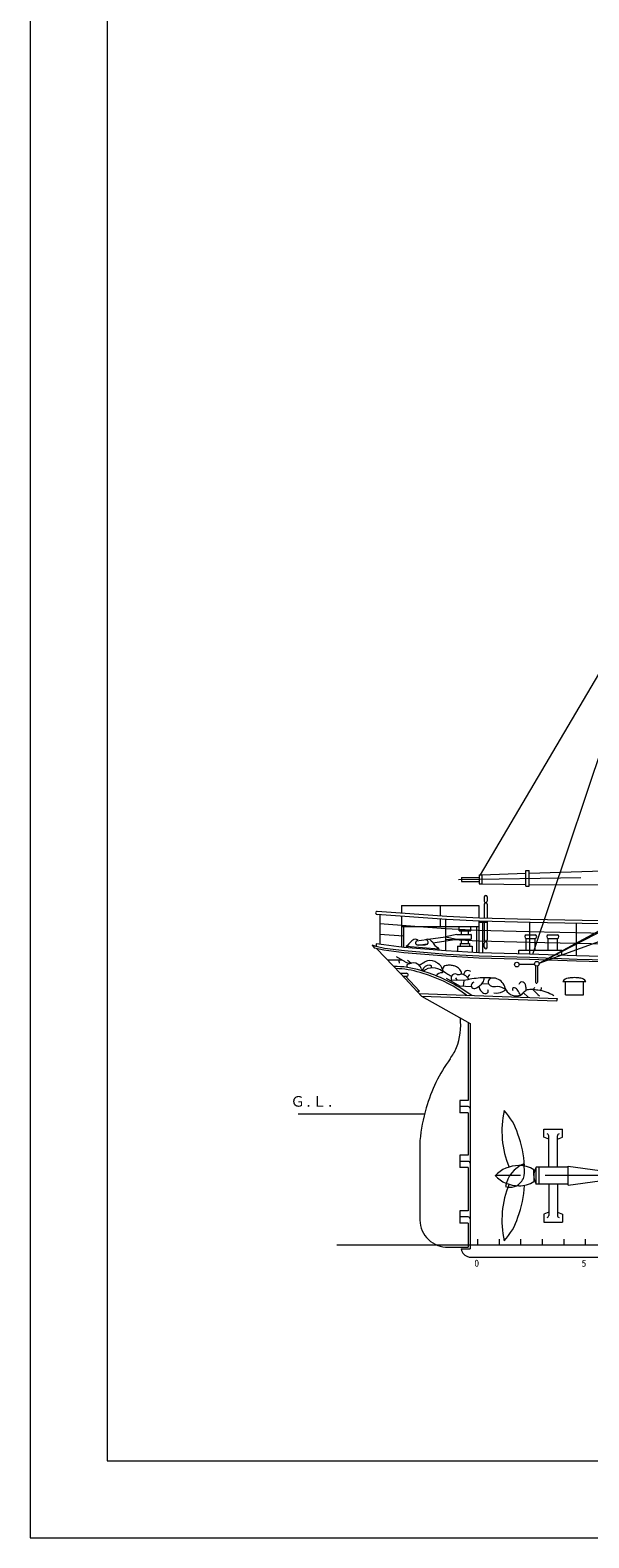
# Model space of a CAD drawing. Units: millimetres, scale not verified. Extents: x -51049 to 51051, y -29700 to 29700.
# Drawn here: x -51049 to -36541, y -29700 to 9448 of the extents above; entities that cross this region are included whole.
import ezdxf
from ezdxf.enums import TextEntityAlignment as Align

# ---------------------------------------------------------------- set-up
doc = ezdxf.new("R2010")
doc.units = ezdxf.units.MM
doc.header["$LTSCALE"] = 100
doc.linetypes.add('USER1', pattern=[50.8, 31.75, -6.35, 6.35, -6.35])
for name, color, linetype, lineweight in [('0-0_GL', 7, 'Continuous', 18), ('0-2_sunpou', 7, 'Continuous', 18), ('0-3_keijou', 7, 'Continuous', 18), ('0-4_frame', 7, 'Continuous', 18), ('0-6_center', 7, 'USER1', 18)]:
    doc.layers.add(name, color=color, linetype=linetype, lineweight=lineweight)
doc.layers.add('0-5_text', color=7, linetype='Continuous')
doc.styles.add('ＭＳ ゴシック', font='')
doc.styles.get('ＭＳ ゴシック').set_extended_font_data('MS Gothic')

msp = doc.modelspace()

# ---------------------------------------------------------------- linework, layer by layer
at = {"layer": '0-0_GL'}
msp.add_line((-44089.4, -18688.2), (-40804.2, -18688.2), dxfattribs=at)
at = {"layer": '0-2_sunpou'}
for p, q in [((-43082.6, -22092.1), (29322.2, -22092.1)), ((-39433.9, -21947.1), (-39433.9, -22092.1)), ((-38873.9, -21947.1), (-38873.9, -22092.1)), ((-38313.9, -21947.1), (-38313.9, -22092.1)), ((-37753.9, -21947.1), (-37753.9, -22092.1)), ((-37193.9, -21947.1), (-37193.9, -22092.1)), ((-36633.9, -21947.1), (-36633.9, -22092.1))]:
    msp.add_line(p, q, dxfattribs=at)
at = {"layer": '0-3_keijou'}
for p, q in [((-39353.2, -12482), (-34631, -4463.5)), ((-37994.5, -14543.8), (-34620.6, -4465.6)), ((-37833.4, -14781.8), (-9240.2, -4328.6)), ((-39390.7, -12482), (-39390.7, -12720.4)), ((-39390.7, -12482), (-39315.7, -12482)), ((-39315.7, -12482), (-38173.2, -12439.4)), ((-39315.7, -12482), (-39315.7, -12720.4)), ((-38173.4, -12369.3), (-38093.4, -12369.3)), ((-38173.4, -12779.3), (-38173.4, -12369.3)), ((-38093.4, -12779.3), (-38093.4, -12369.3)), ((-39848, -12550.3), (-39848, -12656.3)), ((-39848, -12550.3), (-39390.7, -12550.3)), ((-39848, -12656.3), (-39390.7, -12656.3)), ((-39390.7, -12720.4), (-39315.7, -12720.4)), ((-39315.7, -12720.4), (-38173.2, -12736)), ((-38173.4, -12779.3), (-38093.4, -12779.3)), ((-41409.4, -13276.7), (-41409.4, -13479.9)), ((-41409.4, -13276.7), (-39402, -13276.7)), ((-40405.7, -13276.7), (-40405.7, -13554.8)), ((-39402, -13276.7), (-39402, -13610.9)), ((-39255, -13059.2), (-39255, -13164.4)), ((-39255, -13249.2), (-39255, -13615.3)), ((-39231.5, -13214.8), (-39231.5, -13203.2)), ((-39204.8, -13214.8), (-39204.8, -13203.2)), ((-39181.3, -13059.2), (-39181.3, -13164.4)), ((-39181.3, -13249.2), (-39181.3, -13617.2)), ((-40236.5, -13645.7), (-42046.1, -13510.6)), ((-41967.8, -13516.4), (-41967.8, -14288.2)), ((-41409.4, -13558.1), (-41409.4, -14361.8)), ((-40405.7, -13633), (-40405.7, -13829.8)), ((-40259.9, -13643.9), (-40259.9, -14461)), ((-39382.3, -13690), (-40236.5, -13645.7)), ((-39402, -13689), (-39402, -14505.9)), ((-39300.6, -13692.2), (-39300.6, -14508.5)), ((-39255, -13693.4), (-39255, -14175.5)), ((-39181.3, -13695.3), (-39181.3, -14175.5)), ((-41356.7, -14080.3), (-41967.8, -14034.7)), ((-41409.4, -13829.8), (-39402, -13829.8)), ((-41356.7, -13829.8), (-41356.7, -14368.3)), ((-39965.8, -14030), (-39609.7, -14030)), ((-39909.7, -13935.7), (-39909.7, -13829.8)), ((-39909.7, -13923.2), (-39609.7, -13923.2)), ((-39909.7, -13935.7), (-39609.7, -13935.7)), ((-39849.7, -14030), (-39849.7, -13935.7)), ((-39669.7, -14030), (-39669.7, -13935.7)), ((-39609.7, -13935.7), (-39609.7, -13829.8)), ((-39589.7, -14137.3), (-39589.7, -14050)), ((-39454.7, -13829.8), (-39454.7, -14503.1)), ((-39402, -13712.3), (-39181.3, -13712.3)), ((-38167.8, -14043.1), (-37932.8, -14043.1)), ((-32455.9, -14084.2), (-38095, -13963.5)), ((-38085.6, -13723.8), (-38085.6, -14540.1)), ((-37593.6, -14043.1), (-37358.6, -14043.1)), ((-36872.3, -13747.2), (-36872.3, -14589.6)), ((-42050.7, -14402.5), (-41427.4, -15054.5)), ((-41012.6, -14195.6), (-40759.8, -14159.6)), ((-40974.3, -14308.4), (-40737.3, -14272.9)), ((-40713, -14152.9), (-40259.9, -14093.7)), ((-40588.6, -14250.6), (-39965.8, -14157.3)), ((-40432.4, -14414.1), (-40435.2, -14446.3)), ((-39965.8, -14157.3), (-39609.7, -14157.3)), ((-39949.7, -14339.6), (-39949.7, -14477.4)), ((-39879.7, -14268.2), (-39639.7, -14268.2)), ((-39879.7, -14268.2), (-39879.7, -14339.6)), ((-39849.7, -14268.2), (-39849.7, -14157.3)), ((-39669.7, -14268.2), (-39669.7, -14157.3)), ((-39639.7, -14268.2), (-39639.7, -14339.6)), ((-39255, -14365.5), (-39255, -14260.2)), ((-39231.5, -14209.8), (-39231.5, -14221.5)), ((-39204.8, -14209.8), (-39204.8, -14221.5)), ((-39181.3, -14365.5), (-39181.3, -14260.2)), ((-38354.7, -14439.1), (-37240.6, -14439.1)), ((-38354.7, -14533.1), (-38354.7, -14439.1)), ((-38167.8, -14439.1), (-38167.8, -14136.1)), ((-38167.8, -14136.1), (-37932.8, -14136.1)), ((-33048.7, -14348.9), (-38086.1, -14241.1)), ((-37932.8, -14439.1), (-37932.8, -14136.1)), ((-37593.6, -14439.1), (-37593.6, -14136.1)), ((-37593.6, -14136.1), (-37358.6, -14136.1)), ((-37358.6, -14439.1), (-37358.6, -14136.1)), ((-37240.6, -14574.6), (-37240.6, -14439.1)), ((-41394.4, -14696), (-41762.7, -14703.7)), ((-41312.1, -14743.9), (-41535.9, -14613.8)), ((-40943.9, -14833.5), (-40797.8, -14743.3)), ((-38351.1, -14804.4), (-37951.6, -14801.8)), ((-37922.5, -14845.3), (-37922.5, -15271.7)), ((-37922.5, -14845.3), (-37922.5, -15271.7)), ((-37877.5, -14851.7), (-37877.5, -15271.7)), ((-34539.6, -14739.3), (-36847.9, -14678.8)), ((-41440.4, -15040.8), (-41278.7, -15040.8)), ((-41370.2, -15115.8), (-41262.7, -15115.8)), ((-41370.2, -15115.8), (-41262.7, -15115.8)), ((-41301.9, -15115.8), (-40941.6, -15502.6)), ((-40340.2, -14943.1), (-40341.5, -15028.7)), ((-40248.3, -15169.4), (-39898.8, -15368.9)), ((-40109.9, -15248.4), (-40106.7, -15112.7)), ((-39786.8, -15231.1), (-40109.3, -15223.6)), ((-39948, -15227.3), (-39997.6, -15155.9)), ((-39786.8, -15231.1), (-39805.6, -15373.3)), ((-39688.1, -15154.6), (-39632.5, -15075.8)), ((-37215.3, -15251.7), (-36615.3, -15251.7)), ((-37150.3, -15597.7), (-37150.3, -15251.7)), ((-36680.3, -15597.7), (-36680.3, -15251.7)), ((-41009.9, -15502.6), (-40941.6, -15502.6)), ((-40948.8, -15568.2), (-37354.5, -15696.1)), ((-40886.1, -15635.4), (-37368.8, -15755.9)), ((-39898.8, -15368.9), (-39591.8, -15383.6)), ((-39136.7, -15325.2), (-39325.1, -15318)), ((-38777.8, -15512.9), (-38692.3, -15468.9)), ((-38242.8, -15542.9), (-38116.1, -15658.3)), ((-37150.3, -15597.7), (-36680.3, -15597.7)), ((-37368.8, -15755.9), (-37354.5, -15696.1)), ((-39676.8, -16314), (-39676.8, -18343.8)), ((-39676.8, -16314), (-39676.8, -18339.7)), ((-39626.8, -16342.1), (-39626.8, -22199.6)), ((-39886.8, -18339.7), (-39886.8, -18664.7)), ((-39676.8, -18339.7), (-39886.8, -18339.7)), ((-39676.8, -18502.2), (-39886.8, -18502.2)), ((-39676.8, -18664.7), (-39886.8, -18664.7)), ((-39676.8, -18664.7), (-39676.8, -19762.7)), ((-37711.7, -19087.5), (-37225.3, -19087.5)), ((-37711.7, -19293.8), (-37711.7, -19087.5)), ((-37225.3, -19293.8), (-37225.3, -19087.5)), ((-40927.3, -19382.1), (-40927.3, -21444.3)), ((-37582.5, -19345.5), (-37711.7, -19293.8)), ((-37582.5, -20070.5), (-37582.5, -19263.6)), ((-37354.5, -20070.5), (-37354.5, -19263.6)), ((-37354.5, -19345.5), (-37225.3, -19293.8)), ((-39676.8, -19762.7), (-39886.8, -19762.7)), ((-39886.8, -19762.7), (-39886.8, -20087.7)), ((-39676.8, -19925.2), (-39886.8, -19925.2)), ((-39676.8, -20087.7), (-39886.8, -20087.7)), ((-39676.8, -20087.7), (-39676.8, -21205.7)), ((-37971, -20295.5), (-37971, -20143.5)), ((-37971, -20295.5), (-37971, -20447.5)), ((-37077, -20070.5), (-37911, -20070.5)), ((-37911, -20520.5), (-37911, -20070.5)), ((-37833, -20520.5), (-37833, -20070.5)), ((-37077, -20520.5), (-37911, -20520.5)), ((-37582.5, -20520.5), (-37582.5, -21327.5)), ((-37354.5, -20520.5), (-37354.5, -21327.5)), ((-37077, -20540.5), (-36252, -20425.5)), ((-39676.8, -21205.7), (-39886.8, -21205.7)), ((-39886.8, -21205.7), (-39886.8, -21530.7)), ((-39676.8, -21368.2), (-39886.8, -21368.2)), ((-39676.8, -21530.7), (-39886.8, -21530.7)), ((-39676.8, -21530.7), (-39676.8, -22149.6)), ((-37582.5, -21245.5), (-37711.7, -21297.3)), ((-37711.7, -21297.3), (-37711.7, -21503.5)), ((-37711.7, -21503.5), (-37225.3, -21503.5)), ((-37354.5, -21245.5), (-37225.3, -21297.3)), ((-37225.3, -21297.3), (-37225.3, -21503.5)), ((-40188.1, -22153.7), (-39676.8, -22153.7)), ((-39855.7, -22199.6), (-39626.8, -22199.6)), ((-39655.7, -22408.5), (-14158.5, -22408.5))]:
    msp.add_line(p, q, dxfattribs=at)
for points in [[(-37833.4, -14781.8), (-35419.4, -13467.7), (-31880.1, -11527.3), (-28861.6, -9900.5), (-22577.4, -6478.3), (-15277.7, -2513), (-9148, 853.7)], [(-37833.4, -14781.8), (-31072.2, -11296.8), (-27314, -9373.5), (-22129.3, -6713.4), (-14489.9, -2809.3), (-9060.5, -11)], [(-38093.2, -12438.6), (-34535.2, -12332.7), (-33158.2, -12301.7), (-31936.6, -12275.8)], [(-38093.4, -12736.3), (-35846.1, -12743.1), (-35467.6, -12736.9)], [(1050.8, -13916.9), (-4254.2, -14007.3), (-13520.6, -14018.4), (-19427.3, -13998.4), (-24708.2, -13908.7), (-30869.1, -13784.8), (-38064.8, -13646.3), (-39380.3, -13612.1), (-40230.7, -13567.9), (-42038.5, -13432.9)], [(-13520.6, -14099.7), (-17431.9, -14083.7), (-19492.4, -14057.6), (-24709.5, -13986.7), (-30870.6, -13862.8), (-38066.3, -13724.3), (-39382.3, -13690)], [(-38095, -13963.5), (-39411, -13929.3), (-40265.2, -13884.9), (-41967.8, -13757.8)], [(-39965.8, -14030), (-40259.9, -14093.7), (-39965.8, -14157.3)], [(1050.8, -14875.6), (-3332.6, -14975.1), (-6736.8, -14985.9), (-10626.6, -15005.9), (-13550.7, -15012), (-14712, -14997.6), (-17306.2, -14964.8), (-22587, -14875.1), (-28747.9, -14751.2), (-31772.3, -14690.1), (-34555.3, -14650.4), (-36863.6, -14589.9), (-38085.6, -14540.1), (-39401.1, -14505.9), (-40251.4, -14461.7), (-41343.3, -14369.9), (-41864.6, -14305.4), (-42062.2, -14272.5), (-42062.2, -14344.3), (-42164, -14311.4), (-42110.1, -14389.2)], [(-34555.2, -14789), (-36863.4, -14728.5), (-38085.5, -14678.7), (-39400.9, -14644.5), (-40251.3, -14600.3), (-41343.2, -14508.5), (-41864.4, -14444), (-42110.1, -14389.2)], [(-36847.9, -14678.8), (-38069.9, -14629), (-39385.4, -14594.8), (-40235.8, -14550.6), (-41327.7, -14458.8), (-41848.9, -14394.3), (-42062.2, -14344.3)], [(-40774.1, -14165.2), (-40730, -14147.9), (-40674.1, -14164.4), (-40631.5, -14196.7), (-40596.1, -14235.3), (-40578, -14272.3), (-40537.8, -14316.4), (-40506.6, -14341.7), (-40469.6, -14369.7), (-40432.4, -14414.1), (-41282.9, -14342.6), (-41285.6, -14374.8)], [(-40774.1, -14165.2), (-40739.4, -14180.9), (-40721.5, -14213.1), (-40725.1, -14255.1), (-40748.4, -14289.1), (-40796.7, -14310.6), (-40871, -14310.6), (-40924.7, -14309.7), (-40998.4, -14307.7), (-41024.3, -14297.4), (-41032.9, -14280.1), (-41034.5, -14241.3), (-41019.1, -14199), (-40975.1, -14176.4), (-41029.6, -14158.6), (-41089.9, -14164.5), (-41135.5, -14197.2), (-41178, -14242.8), (-41211.5, -14278.2), (-41253.7, -14316.3), (-41282.9, -14342.6)], [(-38085.5, -14241.1), (-39401.4, -14206.9), (-40255.6, -14162.5), (-40259.9, -14162.2)], [(-39949.7, -14339.6), (-39569.7, -14339.6), (-39569.7, -14497.2)], [(-41427.4, -15054.5), (-40886.1, -15635.4), (-39626.8, -16342.1)], [(-37077, -20540.5), (-37077, -20050.5), (-36252, -20165.5)]]:
    msp.add_lwpolyline(points, dxfattribs=at)
for centre in [(-38410.3, -14814.5), (-37892.2, -14793.5)]:
    msp.add_circle(centre, 60, dxfattribs=at)
for centre, radius, start, end in [((-39218.2, -13059.2), 36.8, 0, 180), ((-39199.2, -13157.1), 56.3, 187.4587, 234.90838), ((-39218.2, -13249.2), 36.8, 0, 180), ((-39237.1, -13157.1), 56.3, 305.09162, 352.5413), ((-42040.2, -13471.9), 39.1, 83.92166, 270.23547), ((-39609.7, -14050), 20, 0, 90), ((-38157.7, -14089.6), 47.6, 102.21768, 257.78232), ((-37942.9, -14089.6), 47.6, 282.21768, 77.78232), ((-37583.5, -14089.6), 47.6, 102.21768, 257.78232), ((-37368.7, -14089.6), 47.6, 282.21768, 77.78232), ((-39609.7, -14137.3), 20, 270, 0), ((-39218.2, -14175.5), 36.8, 180, 0), ((-39199.2, -14267.5), 56.3, 125.09162, 172.5413), ((-39218.2, -14365.5), 36.8, 180, 0), ((-39237.1, -14267.5), 56.3, 7.4587, 54.90838), ((-41599.7, -17213.1), 2350.1, 72.80883, 90.26094), ((-41612.3, -14766.9), 151.4, 354.79185, 27.15788), ((-41173.9, -14462.9), 313.1, 243.80412, 275.59703), ((-41236.9, -14848.9), 33.7, 169.70855, 269.45611), ((-41211.8, -14869.6), 64.1, 132.66142, 155.38852), ((-41093, -15046.7), 276.7, 100.46978, 125.88693), ((-41065.5, -14561), 227.3, 216.47385, 249.96898), ((-41103.8, -15007.6), 236.4, 47.44482, 99.63092), ((-41113.1, -14997.2), 235.4, 20.28695, 44.05943), ((-40688.9, -15009.1), 176.4, 85.55014, 166.87195), ((-40662.1, -14984.3), 276.6, 62.97281, 119.38586), ((-40675.1, -14924), 90.8, 69.42502, 90.13383), ((-40660.4, -14872.4), 37.6, 309.87935, 62.64161), ((-41153.1, -15817.7), 1243.4, 56.22822, 60.26824), ((-40592, -15009.6), 260.4, 14.80497, 60.02997), ((-40236.8, -14945.8), 103.4, 113.01998, 179.73694), ((-40165.7, -15190.8), 358, 89.4383, 108.15464), ((-40171.7, -15348), 515.3, 77.17017, 88.93932), ((-40112.2, -15120.4), 280.3, 61.02594, 78.70416), ((-40088.8, -15111.8), 261.9, 40.28579, 64.58603), ((-41599.7, -17213.1), 2294.1, 72.80883, 88.92104), ((-41278.8, -15087.4), 46.5, 354.98619, 90.06426), ((-41264.8, -15082.2), 33.7, 266.28953, 344.14653), ((-42157.2, -19291.9), 4445.5, 70.94173, 73.86377), ((-42157.2, -19291.9), 4501.5, 70.95236, 73.86377), ((-40765.8, -14877.1), 132.2, 196.91776, 237.08508), ((-40591.3, -15283), 384.3, 49.3541, 129.86984), ((-41808.4, -18382.6), 3472.4, 52.92906, 71.48325), ((-42162.9, -19199), 4415.8, 54.21573, 70.48914), ((-40362.9, -15203), 175.6, 83.00708, 146.02299), ((-39761.1, -14324.1), 861, 227.70708, 246.33328), ((-40012.1, -15168), 109.6, 62.65317, 149.70265), ((-39932.8, -14858.2), 214.3, 262.23229, 293.62843), ((-40020.9, -15056), 174.1, 0.4721, 40.73407), ((-39943, -15383.2), 342.4, 32.00327, 73.69001), ((-39687.1, -15073.2), 99.7, 135.41756, 183.09106), ((-39088.7, -18106.9), 2959.3, 95.32001, 103.64358), ((-39677, -15088.1), 117.4, 54.24624, 133.68876), ((-39211, -17223.2), 2068.5, 84.20145, 94.21629), ((-39448.8, -15172.5), 191.3, 324.73607, 5.1652), ((-39061.1, -15267.9), 94.9, 155.17144, 224.13005), ((-39027.9, -15287.6), 133.3, 126.47895, 153.48045), ((-39065.5, -15245.4), 77.2, 99.08542, 122.70275), ((-39026.6, -15423.3), 259.2, 67.77123, 101.35309), ((-39044.8, -15507.4), 344.2, 13.8093, 70.2666), ((-38277.2, -15357.5), 90.7, 29.82727, 113.81354), ((-37042, -15379.7), 215.5, 99.70695, 143.54361), ((-36952.5, -15840.9), 685.2, 92.42125, 100.58387), ((-36915.3, -16153.9), 999.8, 86.20833, 93.79167), ((-36878.2, -15840.9), 685.2, 79.41613, 87.57875), ((-36788.6, -15379.7), 215.5, 36.45639, 80.29305), ((-39501.7, -15360), 93.1, 106.74545, 194.65555), ((-39514.8, -15348.7), 84.6, 204.41109, 281.61488), ((-39509.5, -15285.2), 146.8, 274.57799, 290.57409), ((-39820.3, -14826.2), 697.9, 301.27991, 319.11979), ((-39210.4, -15377.7), 183.3, 180.24845, 216.2703), ((-39189.5, -15367.7), 206.2, 215.09444, 244.8843), ((-39224.6, -15439.4), 126.4, 245.48659, 278.23316), ((-39210.8, -15512.1), 52.5, 274.68031, 321.00597), ((-39220.1, -15503.2), 65.3, 320.15477, 34.17452), ((-39000, -15204), 183.3, 225.19046, 248.4459), ((-38950.7, -14905.1), 483.7, 256.03998, 267.70391), ((-38942.2, -15195.2), 357.8, 259.716, 297.36012), ((-38938.3, -15786), 398.9, 61.62362, 94.56701), ((-38964.1, -15856.9), 473.8, 54.98856, 62.95138), ((-38429.8, -15333.7), 295.3, 198.05766, 281.39593), ((-38483.2, -15458), 41.5, 70.68738, 231.51009), ((-38513, -15566.7), 154.1, 32.39152, 73.61242), ((-39271, -16049.1), 1052.7, 24.77456, 32.48829), ((-38429.1, -15302.9), 325.4, 280.21517, 286.14525), ((-38240.6, -15375.6), 124.8, 125.94021, 159.85105), ((-38365.2, -15491.4), 126.9, 282.08496, 327.74503), ((-38009.8, -15775.9), 329.4, 113.31534, 138.85993), ((-38389.4, -15416.9), 217.5, 7.08097, 28.70047), ((-38412.9, -15431.5), 243, 345.46961, 9.80208), ((-38044.2, -15830.8), 370.2, 84.077, 105.04134), ((-38091, -16608.9), 1149.4, 78.68506, 85.75574), ((-37294.7, -16031.7), 899.8, 135.91754, 140.85226), ((-37031.1, -14639.8), 1266.1, 220.59624, 231.17775), ((-37900, -15274.1), 22.6, 173.97442, 6.02558), ((-37982.2, -16494.6), 1019.5, 58.77339, 83.42771), ((-37859.4, -15417), 92.1, 306.78726, 3.80152), ((-41547.6, -16372.4), 1678.7, 339.12439, 5.84938), ((-41257.9, -16445.4), 1382.5, 323.58819, 337.67155), ((-37086.2, -19533.9), 3808.1, 143.44898, 164.84507), ((-36645.1, -19783.8), 4301, 163.16784, 174.64118), ((-39676.8, -18552.2), 50, 0, 90), ((-36396.4, -19142.6), 2402.4, 167.12415, 202.74385), ((-39887, -19683.3), 1573.9, 17.2817, 43.12934), ((-40624.5, -20112.6), 2413.2, 1.62273, 21.8178), ((-37634.5, -19261.1), 52.1, 357.26729, 80.12595), ((-37302.4, -19261.1), 52.1, 99.87405, 182.73271), ((-39676.8, -19975.2), 50, 0, 90), ((-38367.3, -20879.9), 844.7, 89.38047, 136.22552), ((-38367.3, -19711.1), 844.7, 223.77448, 270.61953), ((-37923.6, -20725.3), 797.4, 112.77099, 169.23787), ((-38323.3, -20656.8), 622.5, 55.53755, 93.21125), ((-38494.7, -20252.5), 279.6, 318.49924, 351.14206), ((-39024.2, -20178.9), 814.2, 351.76111, 13.40715), ((-37519.1, -20295.5), 451.9, 150.13717, 209.86283), ((-36396.4, -21448.4), 2402.4, 157.25615, 192.87585), ((-38586.6, -20231.9), 364.9, 250.74482, 325.66463), ((-40624.5, -20478.5), 2413.2, 338.1822, 358.37727), ((-38323.3, -19934.3), 622.5, 266.78875, 304.46245), ((-40207.4, -21434), 720, 181.20269, 271.54114), ((-39676.8, -21418.2), 50, 0, 90), ((-39887, -20907.8), 1573.9, 316.87066, 342.7183), ((-37634.5, -21329.9), 52.1, 279.87405, 2.73271), ((-37302.4, -21329.9), 52.1, 177.26729, 260.12595), ((-39623.1, -22172.5), 234.1, 186.64146, 262.11273)]:
    msp.add_arc(centre, radius, start, end, dxfattribs=at)
at = {"layer": '0-4_frame'}
for points in [[(-51049, -29699.6), (51051, -29699.6), (51051, 29700.4), (-51049, 29700.4)], [(-49049, -27699.6), (49051, -27699.6), (49051, 27700.4), (-49049, 27700.4)]]:
    msp.add_lwpolyline(points, close=True, dxfattribs=at)
at = {"layer": '0-6_center'}
for p, q in [((-39926.2, -12604.7), (-27584.9, -12398.6)), ((-29424, -20295.5), (-39354.5, -20295.5))]:
    msp.add_line(p, q, dxfattribs=at)

# ---------------------------------------------------------------- texts
at = {"layer": '0-2_sunpou', "style": 'ＭＳ ゴシック'}
for s, p in [('0', (-39514.8, -22715.2)), ('5', (-36730.3, -22715.2))]:
    msp.add_text(s, height=183.3, dxfattribs=at).set_placement(p, align=Align.BOTTOM_LEFT)
at = {"layer": '0-5_text', "style": 'ＭＳ ゴシック'}
msp.add_text('Ｇ.Ｌ.', height=274.9, dxfattribs=at).set_placement((-44288.6, -18586.7), align=Align.BOTTOM_LEFT)

doc.saveas('drawing.dxf')
